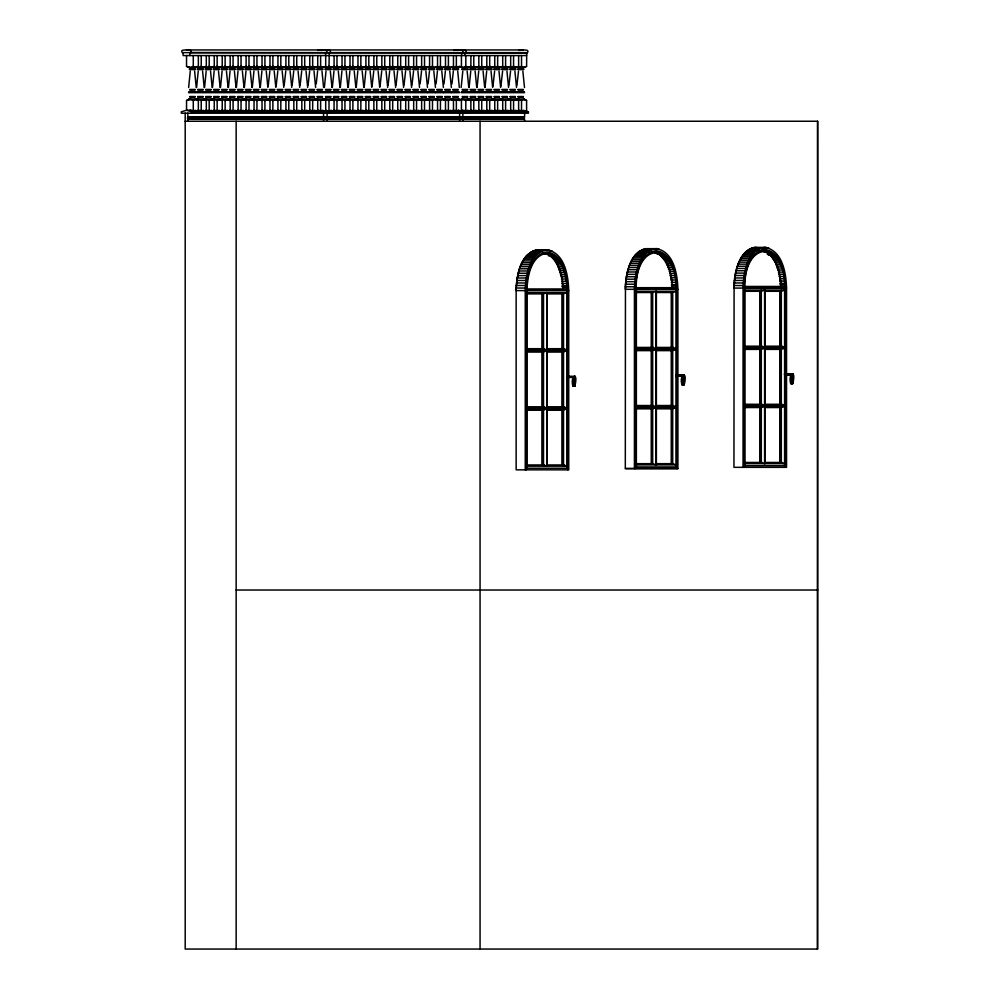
<?xml version="1.0" encoding="UTF-8"?>
<svg xmlns="http://www.w3.org/2000/svg" width="999" height="999" viewBox="0 0 999 999"><rect width="100%" height="100%" fill="white"/><g stroke="black" fill="none" stroke-linecap="round" stroke-linejoin="round"><path stroke-width="1.5" d="M236.151 949.05L236.151 121.241M525.249 469.842L525.249 290.597C525.674 275.612 529.233 252.909 546.99 249.875C564.747 252.909 568.319 275.612 568.718 290.597L516.146 290.597L516.146 469.842L568.731 469.842L568.731 290.597M526.123 469.842L526.123 290.597M526.348 290.597C526.71 276.361 530.119 254.782 546.99 251.885C563.873 254.795 567.27 276.336 567.644 290.597M527.21 468.219L527.21 290.597M542.22 464.96L542.22 408.828M542.22 406.793L542.22 351.423M542.22 348.701L542.22 293.319M542.432 464.96L542.432 409.578L526.997 409.578M542.432 406.793L542.432 351.423L526.997 351.423M542.432 348.701L542.432 293.319L526.997 293.319M543.518 466.171L543.518 408.828M543.518 350.674L543.518 406.793L546.778 408.017L527.21 408.017M543.518 464.96L546.778 466.171L546.778 292.582L543.518 293.806L543.518 348.701L546.778 349.925L527.21 349.925M547.215 466.171L547.215 292.582M562.225 464.96L562.225 408.828M562.225 406.793L562.225 351.423M562.225 348.701L562.225 293.319M562.437 464.96L562.437 409.578L547.002 409.578M562.437 406.793L562.437 351.423L547.002 351.423M562.437 348.701L562.437 293.319L547.002 293.319M563.523 466.171L563.523 408.828M563.523 350.674L563.523 406.793L566.783 408.017L547.215 408.017M527.21 292.582L566.783 292.582L563.523 293.806L563.523 348.701L566.783 349.925L547.215 349.925M566.783 468.219L566.783 290.597M567.869 469.842L567.869 290.597M574.875 376.261L574.875 386.051C578.708 370.367 569.917 376.024 572.889 386.051L574.999 386.051M573.114 386.051L573.189 377.16M573.276 386.051L573.376 377.035M573.476 386.051L573.588 376.898M573.701 386.051L573.813 376.76M573.926 386.051L574.038 376.635M574.263 386.051L574.263 376.511M574.475 386.051L574.475 376.411M574.662 386.051L574.662 376.336M634.427 468.568L634.427 289.31C634.852 274.338 638.398 251.636 656.168 248.601C673.925 251.636 677.497 274.338 677.896 289.31L677.909 468.568L625.436 468.568M635.289 468.568L635.289 289.31M635.514 289.31C635.876 275.05 639.298 253.521 656.168 250.612C673.039 253.521 676.435 275.062 676.822 289.31M636.375 466.933L636.375 289.31M651.398 463.673L651.398 408.304M651.398 405.519L651.398 350.137M651.398 348.651L651.398 292.045M651.61 463.673L651.61 408.304L636.176 408.304M651.61 405.519L651.61 350.137M651.61 347.427L651.61 292.045M652.697 407.555L652.697 463.673L655.943 464.897L655.943 291.308L652.697 292.52L635.951 292.52M636.375 349.463L655.943 349.4L652.697 350.624L652.697 405.519L655.943 406.743L636.375 406.743M652.697 348.651L652.697 292.52M656.38 464.897L656.38 291.308M671.39 463.673L671.39 408.304M671.39 405.519L671.39 350.137M671.39 348.651L671.403 292.045M671.615 463.673L671.615 408.304L656.181 408.304M671.615 405.519L671.615 350.137M671.615 347.427L671.615 292.045M672.702 407.555L672.702 463.673L675.948 464.897L636.375 464.897M656.38 349.463L675.948 349.4L672.702 350.624L672.702 405.519L675.948 406.743L656.38 406.743M672.702 348.651L672.702 292.52L675.948 291.308L636.375 291.296M675.948 466.933L675.948 289.31M677.035 468.568L677.035 289.31M682.067 384.777C678.571 375 688.236 368.893 684.203 384.777L682.03 384.777M682.292 384.777L682.28 375.949M682.467 384.777L682.454 375.824M682.667 384.777L682.654 375.686L676.46 375.761L676.523 374.463L677.372 375.112M682.779 384.777L682.866 375.549L676.448 375.624L683.216 375.349M682.979 384.777L683.104 375.424M683.328 384.777L683.328 375.299M683.541 384.777L683.541 375.187M683.741 384.777L683.741 375.087L676.498 375.299M683.853 384.777L683.915 375.025M684.003 384.777L684.153 374.975L676.598 375.087M743.056 467.332L743.056 288.087C743.493 273.102 747.04 250.399 764.797 247.365C782.554 250.399 786.126 273.102 786.538 288.087L786.55 467.332L733.953 467.332L734.09 288.099C734.702 275.362 736.6 260.764 746.465 251.698M743.93 467.332L743.93 288.087M744.155 288.087C744.517 273.851 747.926 252.272 764.797 249.375C781.68 252.285 785.077 273.826 785.464 288.087M745.017 465.709L745.017 288.087M760.027 462.45L760.027 407.068M760.027 405.507L760.027 349.388M760.027 347.415L760.027 291.296M760.251 462.45L760.251 407.068M760.251 404.283L760.251 348.913M760.251 290.809L760.027 346.191M745.017 406.318L764.585 406.318L761.325 407.542L761.325 462.45L764.585 463.661L764.585 290.072L761.325 291.296L744.592 291.296M761.325 405.507L761.325 349.388L764.585 348.164L745.017 348.226M761.325 347.415L761.325 290.072M765.022 463.661L765.022 290.072M780.032 462.45L780.032 407.068M780.032 405.507L780.032 349.388M780.032 347.415L780.032 291.296M780.256 462.45L780.256 407.068M780.256 404.283L780.256 348.913M780.256 290.809L780.032 346.191M765.022 406.318L784.59 406.318L781.33 407.542L781.33 462.45L784.59 463.661L745.017 463.661M781.33 405.507L781.33 349.388L784.59 348.164L765.022 348.226M781.33 347.415L781.33 290.072M784.59 465.709L784.59 288.087M785.676 467.332L785.676 288.087M790.921 374.712L790.709 383.541C787.712 373.351 796.628 368.019 792.831 383.541L790.671 383.541M791.008 383.541L791.096 374.588M791.183 383.541L791.283 374.45C779.133 375.387 788.423 372.14 785.064 375.574C788.286 373.913 782.754 372.227 784.927 375.549M791.395 383.541L791.508 374.325L785.089 374.388L792.831 373.788L785.226 373.863M791.62 383.541L791.732 374.188M791.957 383.541L791.957 374.063M792.182 383.541L792.182 373.951M792.382 383.541L792.382 373.863M792.557 383.541L792.557 373.788M792.744 383.541L792.781 373.738M817.432 949.05L817.619 121.241L185.19 121.241M566.608 376.935C571.803 372.202 564.135 383.042 568.081 376.086M566.995 376.81L567.644 378.084M676.885 376.785C675.986 372.227 675.099 377.672 677.384 376.074M785.551 373.226L784.802 374.425L785.589 375.537M540.609 250.2C521.016 249.313 516.321 275.424 516.158 290.597C516.708 275.662 520.267 252.123 538.561 249.912M651.136 249.313C630.844 246.116 625.262 274.063 625.324 289.31L677.896 289.31M759.764 248.089C739.472 244.892 733.903 272.827 733.965 288.087L786.538 288.087M567.282 376.835L567.619 377.547L567.594 376.248L575.012 376.336M636.176 287.687C636.088 241.084 676.248 241.084 676.148 287.687L635.352 287.687M744.817 286.451C744.717 239.847 784.877 239.847 784.789 286.451L743.993 286.451M268.169 86.314L269.855 71.216M276.124 86.314L277.822 71.216M372.053 86.314L373.751 71.216M380.02 86.314L381.705 71.216M492.944 86.314L494.63 71.216M500.899 86.314L502.597 71.216M567.857 377.11L567.12 378.059M284.178 85.415L285.776 71.216M292.145 85.415L293.731 71.216M300.1 85.415L301.698 71.216M308.054 85.415L309.653 71.216M316.233 83.928L317.607 71.216M388.074 85.415L389.672 71.216M396.029 85.415L397.627 71.216M403.996 85.415L405.582 71.216M411.95 85.415L413.549 71.216M420.129 83.928L421.503 71.216M428.084 83.928L429.458 71.216M436.051 83.928L437.425 71.216M444.006 83.928L445.379 71.216M451.96 83.928L453.346 71.216M508.953 85.415L510.551 71.216M516.92 85.415L518.506 71.216M194.63 71.216L196.254 87.5M202.585 71.216L204.208 87.5M210.539 71.216L212.175 87.5M218.506 71.216L220.13 87.5M226.461 71.216L228.084 87.5M234.415 71.216L236.051 87.5M242.382 71.216L244.006 87.5M250.337 71.216L251.973 87.5M258.304 71.216L259.927 87.5M266.258 71.216L267.882 87.5M274.213 71.216L275.849 87.5M282.18 71.216L283.803 87.5M290.135 71.216L291.758 87.5M298.089 71.216L299.725 87.5M306.056 71.216L307.68 87.5M314.011 71.216L315.647 87.5M321.978 71.216L323.601 87.5M330.357 71.216L331.98 87.5M338.311 71.216L339.935 87.5M346.266 71.216L347.902 87.5M354.233 71.216L355.856 87.5M362.187 71.216L363.823 87.5M370.154 71.216L371.778 87.5M378.109 71.216L379.732 87.5M386.064 71.216L387.699 87.5M394.031 71.216L395.654 87.5M401.985 71.216L403.608 87.5M409.94 71.216L411.576 87.5M417.907 71.216L419.53 87.5M425.861 71.216L427.497 87.5M433.828 71.216L435.452 87.5M441.783 71.216L443.406 87.5M449.737 71.216L451.373 87.5M457.704 71.216L459.328 87.5M467.157 71.216L468.781 87.5M475.112 71.216L476.748 87.5M483.079 71.216L484.702 87.5M491.033 71.216L492.657 87.5M498.988 71.216L500.624 87.5M506.955 71.216L508.578 87.5M514.91 71.216L516.533 87.5M522.864 71.216L524.5 87.5M676.423 376.798L676.997 376.074L682.567 376.111M567.956 377.909L566.933 377.934M784.665 373.451L785.788 373.414M524.587 121.241L524.587 119.093L187.6 119.093L187.6 116.958L524.587 116.958L524.587 113.199M187.6 118.431L524.35 118.431L524.35 116.958M198.351 55.569L198.351 66.284L196.703 67.233A24.013 8.791 -90 0 1 194.93 67.233L193.282 66.284A6.681 6.219 90 0 1 186.538 66.284L186.538 55.569M206.306 55.569L206.306 66.284L204.658 67.233A24.013 8.791 -90 0 1 202.884 67.233L201.236 66.284A6.681 6.219 90 0 1 196.116 67.083M214.261 55.569L214.261 66.284L212.612 67.233A24.013 8.791 -90 0 1 210.851 67.233L209.203 66.284A6.681 6.219 90 0 1 203.521 66.871M222.228 55.569L222.228 66.284L220.579 67.233A24.013 8.791 -90 0 1 218.806 67.233L217.158 66.284A6.681 6.219 90 0 1 211.476 66.871M186.538 109.728L186.538 100.549L188.187 99.6A24.013 8.791 -90 0 1 189.523 99.513M230.182 55.569L230.182 66.284L228.534 67.233A24.013 8.791 -90 0 1 226.773 67.233L225.125 66.284A6.681 6.219 90 0 1 219.43 66.871M186.538 100.549A6.681 6.219 -90 0 1 193.282 100.549L194.93 99.6A24.013 8.791 90 0 1 196.703 99.6L198.351 100.549L198.351 111.264L189.91 110.265M238.149 55.569L238.149 66.284L236.501 67.233A24.013 8.791 -90 0 1 234.728 67.233L233.079 66.284A6.681 6.219 90 0 1 227.397 66.871M196.116 99.75A6.681 6.219 -90 0 1 201.249 100.549L202.884 99.6A24.013 8.791 90 0 1 204.658 99.6L206.306 100.549L206.306 111.264L197.877 110.265M246.104 55.569L246.104 66.284L244.455 67.233A24.013 8.791 -90 0 1 242.682 67.233L241.034 66.284A6.681 6.219 90 0 1 235.352 66.871M203.521 99.962A6.681 6.219 -90 0 1 209.203 100.549L210.851 99.6A24.013 8.791 90 0 1 212.612 99.6L214.261 100.549L214.261 111.264L205.831 110.265M254.058 55.569L254.058 66.284L252.41 67.233A24.013 8.791 -90 0 1 250.649 67.233L249.001 66.284A6.681 6.219 90 0 1 243.306 66.871M211.476 99.962A6.681 6.219 -90 0 1 217.158 100.549L218.806 99.6A24.013 8.791 90 0 1 220.579 99.6L222.228 100.549L222.228 111.264L213.786 110.265M262.025 55.569L262.025 66.284L260.377 67.233A24.013 8.791 -90 0 1 258.604 67.233L256.955 66.284A6.681 6.219 90 0 1 251.273 66.871M219.43 99.962A6.681 6.219 -90 0 1 225.125 100.549L226.773 99.6A24.013 8.791 90 0 1 228.534 99.6L230.182 100.549L230.182 111.264L221.753 110.265M269.98 55.569L269.98 66.284L268.331 67.233A24.013 8.791 -90 0 1 266.558 67.233L264.922 66.284A6.681 6.219 -90 0 1 259.228 66.871M227.397 99.962A6.681 6.219 -90 0 1 233.079 100.549L234.728 99.6A24.013 8.791 90 0 1 236.501 99.6L238.149 100.549L238.149 111.264L229.708 110.265M277.934 55.569L277.934 66.284L276.286 67.233A24.013 8.791 -90 0 1 274.525 67.233L272.877 66.284A6.681 6.219 -90 0 1 267.195 66.871M235.352 99.962A6.681 6.219 -90 0 1 241.046 100.549L242.682 99.6A24.013 8.791 90 0 1 244.455 99.6L246.104 100.549L246.104 111.264L237.662 110.265M285.901 55.569L285.901 66.284L284.253 67.233A24.013 8.791 -90 0 1 282.48 67.233L280.831 66.284A6.681 6.219 -90 0 1 275.15 66.871M243.306 99.962A6.681 6.219 -90 0 1 249.001 100.549L250.649 99.6A24.013 8.791 90 0 1 252.41 99.6L254.058 100.549L254.058 111.264L245.629 110.265M293.856 55.569L293.856 66.284L292.207 67.233A24.013 8.791 -90 0 1 290.447 67.233L288.798 66.284A6.681 6.219 -90 0 1 283.104 66.871M251.273 99.962A6.681 6.219 -90 0 1 256.955 100.549L258.604 99.6A24.013 8.791 90 0 1 260.377 99.6L262.025 100.549L262.025 111.264L253.584 110.265M301.823 55.569L301.823 66.284L300.175 67.233A24.013 8.791 -90 0 1 298.401 67.233L296.753 66.284A6.681 6.219 -90 0 1 291.071 66.871M259.228 99.962A6.681 6.219 -90 0 1 264.922 100.549L266.558 99.6A24.013 8.791 90 0 1 268.331 99.6L269.98 100.549L269.98 111.264L261.551 110.265M309.777 55.569L309.777 66.284L308.129 67.233A24.013 8.791 -90 0 1 306.356 67.233L304.707 66.284A6.681 6.219 -90 0 1 299.026 66.871M267.195 99.962A6.681 6.219 -90 0 1 272.877 100.549L274.525 99.6A24.013 8.791 90 0 1 276.286 99.6L277.934 100.549L277.934 111.264L269.505 110.265M317.732 55.569L317.732 66.284L316.084 67.233A24.013 8.791 -90 0 1 314.323 67.233L312.675 66.284A6.681 6.219 -90 0 1 306.98 66.871M275.15 99.962A6.681 6.219 -90 0 1 280.831 100.549L282.48 99.6A24.013 8.791 90 0 1 284.253 99.6L285.901 100.549L285.901 111.264L277.46 110.265M325.699 55.569L325.699 66.284L324.051 67.233A24.013 8.791 90 0 1 322.277 67.233L320.629 66.284A6.681 6.219 -90 0 1 314.947 66.871M283.104 99.962A6.681 6.219 -90 0 1 288.798 100.549L290.447 99.6A24.013 8.791 90 0 1 292.207 99.6L293.856 100.549L293.856 111.264L285.427 110.265M334.078 55.569L334.078 66.284L332.43 67.233A24.013 8.791 90 0 1 330.657 67.233L329.008 66.284A6.681 6.219 -90 0 1 323.326 66.871M291.071 99.962A6.681 6.219 -90 0 1 296.753 100.549L298.401 99.6A24.013 8.791 90 0 1 300.175 99.6L301.823 100.549L301.823 111.264L293.381 110.265M342.033 55.569L342.033 66.284L340.384 67.233A24.013 8.791 90 0 1 338.624 67.233L336.975 66.284A6.681 6.219 -90 0 1 331.281 66.871M299.026 99.962A6.681 6.219 -90 0 1 304.72 100.549L306.356 99.6A24.013 8.791 90 0 1 308.129 99.6L309.777 100.549L309.777 111.264L301.336 110.265M350 55.569L350 66.284L348.351 67.233A24.013 8.791 90 0 1 346.578 67.233L344.93 66.284A6.681 6.219 -90 0 1 339.248 66.871M306.98 99.962A6.681 6.219 -90 0 1 312.675 100.549L314.323 99.6A24.013 8.791 90 0 1 316.084 99.6L317.732 100.549L317.732 111.264L309.303 110.265M357.954 55.569L357.954 66.284L356.306 67.233A24.013 8.791 90 0 1 354.533 67.233L352.884 66.284A6.681 6.219 -90 0 1 347.202 66.871M314.947 99.962A6.681 6.219 -90 0 1 320.629 100.549L322.277 99.6A24.013 8.791 -90 0 1 324.051 99.6L325.699 100.549L325.699 111.264L317.257 110.265M365.909 55.569L365.909 66.284L364.26 67.233A24.013 8.791 90 0 1 362.5 67.233L360.851 66.284A6.681 6.219 -90 0 1 355.157 66.871M329.008 100.549L330.657 99.6A24.013 8.791 -90 0 1 332.43 99.6L334.078 100.549L334.078 111.264L329.008 111.264L329.008 100.549A6.681 6.219 -90 0 0 323.326 99.962M373.876 55.569L373.876 66.284L372.227 67.233A24.013 8.791 90 0 1 370.454 67.233L368.806 66.284A6.681 6.219 -90 0 1 363.124 66.871M331.281 99.962A6.681 6.219 90 0 1 336.975 100.549L338.624 99.6A24.013 8.791 -90 0 1 340.384 99.6L342.033 100.549L342.033 111.264L333.604 110.265M381.83 55.569L381.83 66.284L380.182 67.233A24.013 8.791 90 0 1 378.421 67.233L376.773 66.284A6.681 6.219 -90 0 1 371.079 66.871M339.248 99.962A6.681 6.219 90 0 1 344.93 100.549L346.578 99.6A24.013 8.791 -90 0 1 348.351 99.6L350 100.549L350 111.264L341.558 110.265M389.785 55.569L389.785 66.284L388.149 67.233A24.013 8.791 90 0 1 386.376 67.233L384.727 66.284A6.681 6.219 -90 0 1 379.046 66.871M347.202 99.962A6.681 6.219 90 0 1 352.897 100.549L354.533 99.6A24.013 8.791 -90 0 1 356.306 99.6L357.954 100.549L357.954 111.264L349.513 110.265M397.752 55.569L397.752 66.284L396.103 67.233A24.013 8.791 90 0 1 394.33 67.233L392.682 66.284A6.681 6.219 -90 0 1 387 66.871M355.157 99.962A6.681 6.219 90 0 1 360.851 100.549L362.5 99.6A24.013 8.791 -90 0 1 364.26 99.6L365.909 100.549L365.909 111.264L357.48 110.265M405.706 55.569L405.706 66.284L404.058 67.233A24.013 8.791 90 0 1 402.297 67.233L400.649 66.284A6.681 6.219 -90 0 1 394.955 66.871M363.124 99.962A6.681 6.219 90 0 1 368.806 100.549L370.454 99.6A24.013 8.791 -90 0 1 372.227 99.6L373.876 100.549L373.876 111.264L365.434 110.265M413.673 55.569L413.673 66.284L412.025 67.233A24.013 8.791 90 0 1 410.252 67.233L408.603 66.284A6.681 6.219 -90 0 1 402.922 66.871M371.079 99.962A6.681 6.219 90 0 1 376.773 100.549L378.421 99.6A24.013 8.791 -90 0 1 380.182 99.6L381.83 100.549L381.83 111.264L373.401 110.265M421.628 55.569L421.628 66.284L419.98 67.233A24.013 8.791 90 0 1 418.206 67.233L416.558 66.284A6.681 6.219 -90 0 1 410.876 66.871M379.046 99.962A6.681 6.219 90 0 1 384.727 100.549L386.376 99.6A24.013 8.791 -90 0 1 388.149 99.6L389.785 100.549L389.785 111.264L381.356 110.265M429.582 55.569L429.582 66.284L427.934 67.233A24.013 8.791 90 0 1 426.173 67.233L424.525 66.284A6.681 6.219 -90 0 1 418.831 66.871M387 99.962A6.681 6.219 90 0 1 392.682 100.549L394.33 99.6A24.013 8.791 -90 0 1 396.103 99.6L397.752 100.549L397.752 111.264L389.31 110.265M437.55 55.569L437.55 66.284L435.901 67.233A24.013 8.791 90 0 1 434.128 67.233L432.48 66.284A6.681 6.219 -90 0 1 426.798 66.871M394.955 99.962A6.681 6.219 90 0 1 400.649 100.549L402.297 99.6A24.013 8.791 -90 0 1 404.058 99.6L405.706 100.549L405.706 111.264L397.277 110.265M445.504 55.569L445.504 66.284L443.856 67.233A24.013 8.791 90 0 1 442.095 67.233L440.447 66.284A6.681 6.219 -90 0 1 435.314 67.083M402.922 99.962A6.681 6.219 90 0 1 408.603 100.549L410.252 99.6A24.013 8.791 -90 0 1 412.025 99.6L413.673 100.549L413.673 111.264L405.232 110.265M453.471 55.569L453.471 66.284L451.823 67.233A24.013 8.791 90 0 1 450.049 67.233L448.401 66.284A6.681 6.219 -90 0 1 443.281 67.083M410.876 99.962A6.681 6.219 90 0 1 416.571 100.549L418.206 99.6A24.013 8.791 -90 0 1 419.98 99.6L421.628 100.549L421.628 111.264L413.186 110.265M461.426 55.569L461.426 66.284L459.777 67.233A24.013 8.791 90 0 1 458.004 67.233L456.356 66.284A6.681 6.219 -90 0 1 451.236 67.083M418.831 99.962A6.681 6.219 90 0 1 424.525 100.549L426.173 99.6A24.013 8.791 -90 0 1 427.934 99.6L429.582 100.549L429.582 111.264L421.153 110.265M470.879 55.569L470.879 66.284L469.23 67.233A24.013 8.791 90 0 1 467.457 67.233L465.809 66.284A6.681 6.219 -90 0 1 459.065 66.284L460.726 67.233A24.013 8.791 90 0 0 462.05 67.32M426.798 99.962A6.681 6.219 90 0 1 432.48 100.549L434.128 99.6A24.013 8.791 -90 0 1 435.901 99.6L437.55 100.549L437.55 111.264L429.108 110.265M478.833 55.569L478.833 66.284L477.185 67.233A24.013 8.791 90 0 1 475.424 67.233L473.776 66.284A6.681 6.219 90 0 1 468.081 66.871M435.314 99.75A6.681 6.219 90 0 1 440.447 100.549L442.095 99.6A24.013 8.791 -90 0 1 443.856 99.6L445.504 100.549L445.504 111.264L437.075 110.265M486.8 55.569L486.8 66.284L485.152 67.233A24.013 8.791 90 0 1 483.379 67.233L481.73 66.284A6.681 6.219 90 0 1 476.048 66.871M443.281 99.75A6.681 6.219 90 0 1 448.401 100.549L450.049 99.6A24.013 8.791 -90 0 1 451.823 99.6L453.471 100.549L453.471 111.264L445.03 110.265M494.755 55.569L494.755 66.284L493.106 67.233A24.013 8.791 90 0 1 491.333 67.233L489.697 66.284A6.681 6.219 90 0 1 484.003 66.871M451.236 99.75A6.681 6.219 90 0 1 456.368 100.549L458.004 99.6A24.013 8.791 -90 0 1 459.777 99.6L461.426 100.549L461.426 111.264L452.984 110.265M502.709 55.569L502.709 66.284L501.073 67.233A24.013 8.791 90 0 1 499.3 67.233L497.652 66.284A6.681 6.219 90 0 1 491.97 66.871M462.05 99.513A24.013 8.791 -90 0 0 460.726 99.6L459.078 100.549A6.681 6.219 90 0 1 465.821 100.549L467.457 99.6A24.013 8.791 -90 0 1 469.23 99.6L470.879 100.549L470.879 111.264L462.437 110.265M510.676 55.569L510.676 66.284L509.028 67.233A24.013 8.791 90 0 1 507.255 67.233L505.606 66.284A6.681 6.219 90 0 1 499.925 66.871M468.081 99.962A6.681 6.219 -90 0 1 473.776 100.549L475.424 99.6A24.013 8.791 -90 0 1 477.185 99.6L478.833 100.549L478.833 111.264L470.404 110.265M518.631 55.569L518.631 66.284L516.982 67.233A24.013 8.791 90 0 1 515.222 67.233L513.573 66.284A6.681 6.219 90 0 1 507.879 66.871M476.048 99.962A6.681 6.219 -90 0 1 481.73 100.549L483.379 99.6A24.013 8.791 -90 0 1 485.152 99.6L486.8 100.549L486.8 111.264L478.359 110.265M190.634 52.91L191.271 51.324L190.384 50.262A28.009 26.074 90 0 0 182.567 50.262C180.732 50.612 182.367 53.559 182.979 52.622L526.71 52.622L526.598 66.284L524.95 67.233A24.013 8.791 90 0 1 523.176 67.233L521.528 66.284A6.681 6.219 90 0 1 515.846 66.871M484.003 99.962A6.681 6.219 -90 0 1 489.697 100.549L491.333 99.6A24.013 8.791 -90 0 1 493.106 99.6L494.755 100.549L494.755 111.264L486.326 110.265M491.97 99.962A6.681 6.219 -90 0 1 497.652 100.549L499.3 99.6A24.013 8.791 -90 0 1 501.061 99.6L502.709 100.549L502.709 111.264L494.28 110.265M499.925 99.962A6.681 6.219 -90 0 1 505.606 100.549L507.255 99.6A24.013 8.791 -90 0 1 509.028 99.6L510.676 100.549L510.676 111.264L502.235 110.265M507.879 99.962A6.681 6.219 -90 0 1 513.573 100.549L515.222 99.6A24.013 8.791 -90 0 1 516.982 99.6L518.631 100.549L518.631 111.264L510.202 110.265M515.846 99.962A6.681 6.219 -90 0 1 521.528 100.549L523.176 99.6A24.013 8.791 -90 0 1 524.95 99.6L526.598 100.549L526.598 111.264L518.156 110.265M574.675 376.635L573.938 377.098M317.794 50.474L318.294 50.262A28.009 26.074 -90 0 1 326.111 50.262L326.848 50.762M321.353 50.474L321.853 50.262A28.009 26.074 90 0 1 329.67 50.262L330.557 51.324L329.92 52.91M453.833 50.474L454.333 50.262A28.009 26.074 90 0 1 462.162 50.262L462.887 50.762M457.08 50.474L457.579 50.262A28.009 26.074 90 0 1 465.397 50.262L466.283 51.324L465.646 52.91M518.806 50.474L519.305 50.262A28.009 26.074 90 0 1 527.135 50.262L528.021 51.324L527.372 52.91L189.972 52.622M574.388 376.835L567.282 376.898L574.175 376.96M635.739 407.954L655.943 407.555L652.697 408.778L635.951 408.778M655.744 407.954L675.948 407.555L672.702 408.778L655.956 408.778M784.827 373.276L785.664 374.113M203.259 99.962L204.108 99.6A24.013 8.791 -90 0 1 205.432 99.513M211.214 99.962L212.063 99.6A24.013 8.791 -90 0 1 213.399 99.513M219.168 99.962L220.03 99.6A24.013 8.791 -90 0 1 221.353 99.513M227.135 99.962L227.984 99.6A24.013 8.791 -90 0 1 229.32 99.513M235.09 99.962L235.951 99.6A24.013 8.791 -90 0 1 237.275 99.513M243.057 99.962L243.906 99.6A24.013 8.791 -90 0 1 245.23 99.513M323.064 99.962L323.913 99.6A24.013 8.791 -90 0 1 325.249 99.513M331.019 99.962L331.88 99.6A24.013 8.791 -90 0 1 333.204 99.513M338.986 99.962L339.835 99.6A24.013 8.791 -90 0 1 341.171 99.513M346.94 99.962L347.802 99.6A24.013 8.791 -90 0 1 349.126 99.513M467.832 99.962L468.681 99.6A24.013 8.791 90 0 1 470.005 99.513M187.65 117.482L524.4 117.482M749.662 249.026L755.019 247.402L759.078 247.864M191.121 110.265L186.476 110.265L181.294 111.801L181.294 113.199L528.396 113.199L528.396 111.801L523.226 110.265M546.99 253.097C531.193 255.657 527.647 275.624 527.01 288.961L566.982 288.961C566.533 275.15 561.938 252.784 544.393 253.097M186.476 49.95L523.226 49.95M526.598 55.569L183.104 55.569L183.104 52.622M189.011 67.62L195.879 67.62M197.215 67.62L203.846 67.62M204.92 67.62L211.8 67.62M212.887 67.62L219.755 67.62M220.841 67.62L227.722 67.62M228.808 67.62L235.677 67.62M236.763 67.62L243.644 67.62M244.718 67.62L251.598 67.62M252.685 67.62L259.553 67.62M260.639 67.62L267.52 67.62M268.594 67.62L275.474 67.62M276.573 67.62L283.429 67.62M284.528 67.62L291.396 67.62M292.482 67.62L299.35 67.62M300.437 67.62L307.317 67.62M308.404 67.62L315.272 67.62M316.358 67.62L323.226 67.62M324.737 67.62L331.606 67.62M332.692 67.62L339.573 67.62M340.659 67.62L347.527 67.62M348.614 67.62L355.494 67.62M356.568 67.62L363.449 67.62M364.535 67.62L371.403 67.62M372.49 67.62L379.37 67.62M380.457 67.62L387.325 67.62M388.424 67.62L395.279 67.62M396.378 67.62L403.246 67.62M404.333 67.62L411.201 67.62M412.3 67.62L419.168 67.62M420.254 67.62L427.122 67.62M428.209 67.62L435.077 67.62M436.176 67.62L443.044 67.62M444.13 67.62L450.999 67.62M452.097 67.62L458.953 67.62M461.538 67.62L468.419 67.62M469.493 67.62L476.373 67.62M477.46 67.62L484.328 67.62M485.414 67.62L492.295 67.62M493.369 67.62L500.249 67.62M501.348 67.62L508.204 67.62M509.303 67.62L516.171 67.62M517.257 67.62L524.125 67.62M189.46 69.231L195.429 69.231M197.415 69.231L203.396 69.231M205.369 69.231L211.351 69.231M213.336 69.231L219.318 69.231M221.291 69.231L227.273 69.231M229.258 69.231L235.227 69.231M237.213 69.231L243.194 69.231M245.18 69.231L251.149 69.231M253.134 69.231L259.103 69.231M261.089 69.231L267.07 69.231M269.043 69.231L275.025 69.231M277.01 69.231L282.992 69.231M284.965 69.231L290.946 69.231M292.919 69.231L298.901 69.231M300.886 69.231L306.868 69.231M308.841 69.231L314.822 69.231M316.808 69.231L322.777 69.231M325.187 69.231L331.168 69.231M333.154 69.231L339.123 69.231M341.109 69.231L347.078 69.231M349.076 69.231L355.045 69.231M357.018 69.231L362.999 69.231M364.985 69.231L370.954 69.231M372.939 69.231L378.921 69.231M380.894 69.231L386.875 69.231M388.861 69.231L394.842 69.231M396.815 69.231L402.797 69.231M404.782 69.231L410.751 69.231M412.737 69.231L418.718 69.231M420.691 69.231L426.673 69.231M428.658 69.231L434.627 69.231M436.613 69.231L442.594 69.231M444.567 69.231L450.549 69.231M452.535 69.231L458.516 69.231M462 69.231L467.969 69.231M469.955 69.231L475.924 69.231M477.909 69.231L483.878 69.231M485.864 69.231L491.845 69.231M493.818 69.231L499.8 69.231M501.785 69.231L507.767 69.231M509.74 69.231L515.721 69.231M517.707 69.231L523.676 69.231M189.46 69.63L195.429 69.63M197.415 69.63L203.396 69.63M205.369 69.63L211.351 69.63M213.336 69.63L219.318 69.63M221.291 69.63L227.273 69.63M229.246 69.63L235.227 69.63M237.213 69.63L243.194 69.63M245.167 69.63L251.149 69.63M253.134 69.63L259.103 69.63M261.089 69.63L267.07 69.63M269.043 69.63L275.025 69.63M277.01 69.63L282.992 69.63M284.965 69.63L290.946 69.63M292.919 69.63L298.901 69.63M300.886 69.63L306.868 69.63M308.841 69.63L314.822 69.63M316.808 69.63L322.777 69.63M325.187 69.63L331.168 69.63M333.142 69.63L339.123 69.63M341.096 69.63L347.078 69.63M349.063 69.63L355.045 69.63M357.018 69.63L362.999 69.63M364.985 69.63L370.954 69.63M372.939 69.63L378.921 69.63M380.894 69.63L386.875 69.63M388.861 69.63L394.842 69.63M396.815 69.63L402.797 69.63M404.782 69.63L410.751 69.63M412.737 69.63L418.718 69.63M420.691 69.63L426.673 69.63M428.658 69.63L434.627 69.63M436.613 69.63L442.594 69.63M444.567 69.63L450.549 69.63M452.535 69.63L458.516 69.63M461.988 69.63L467.969 69.63M469.942 69.63L475.924 69.63M477.909 69.63L483.878 69.63M485.864 69.63L491.845 69.63M493.818 69.63L499.8 69.63M501.785 69.63L507.767 69.63M509.74 69.63L515.721 69.63M517.707 69.63L523.676 69.63M189.76 89.448L195.13 89.448M197.715 89.448L203.097 89.448M205.669 89.448L211.051 89.448M213.636 89.448L219.018 89.448M221.591 89.448L226.973 89.448M229.545 89.448L234.927 89.448M237.512 89.448L242.894 89.448M245.467 89.448L250.849 89.448M253.434 89.448L258.803 89.448M261.388 89.448L266.77 89.448M269.343 89.448L274.725 89.448M277.31 89.448L282.692 89.448M285.264 89.448L290.647 89.448M293.219 89.448L298.601 89.448M301.186 89.448L306.568 89.448M309.141 89.448L314.523 89.448M317.108 89.448L322.477 89.448M325.487 89.448L330.869 89.448M333.441 89.448L338.823 89.448M341.396 89.448L346.778 89.448M349.363 89.448L354.745 89.448M357.317 89.448L362.699 89.448M365.284 89.448L370.654 89.448M373.239 89.448L378.621 89.448M381.193 89.448L386.576 89.448M389.16 89.448L394.543 89.448M397.115 89.448L402.497 89.448M405.07 89.448L410.452 89.448M413.037 89.448L418.419 89.448M420.991 89.448L426.373 89.448M428.958 89.448L434.328 89.448M436.913 89.448L442.295 89.448M444.867 89.448L450.249 89.448M452.834 89.448L458.216 89.448M462.287 89.448L467.669 89.448M470.242 89.448L475.624 89.448M478.209 89.448L483.578 89.448M486.163 89.448L491.545 89.448M494.118 89.448L499.5 89.448M502.085 89.448L507.467 89.448M510.039 89.448L515.422 89.448M517.994 89.448L523.376 89.448M189.76 89.972L195.13 89.972M197.715 89.972L203.097 89.972M205.669 89.972L211.051 89.972M213.636 89.972L219.018 89.972M221.591 89.972L226.973 89.972M229.545 89.972L234.927 89.972M237.512 89.972L242.894 89.972M245.467 89.972L250.849 89.972M253.434 89.972L258.803 89.972M261.388 89.972L266.77 89.972M269.343 89.972L274.725 89.972M277.31 89.972L282.692 89.972M285.264 89.972L290.647 89.972M293.219 89.972L298.601 89.972M301.186 89.972L306.568 89.972M309.141 89.972L314.523 89.972M317.108 89.972L322.477 89.972M325.487 89.972L330.869 89.972M333.441 89.972L338.823 89.972M341.396 89.972L346.778 89.972M349.363 89.972L354.745 89.972M357.317 89.972L362.699 89.972M365.284 89.972L370.654 89.972M373.239 89.972L378.621 89.972M381.193 89.972L386.576 89.972M389.16 89.972L394.543 89.972M397.115 89.972L402.497 89.972M405.07 89.972L410.452 89.972M413.037 89.972L418.419 89.972M420.991 89.972L426.373 89.972M428.958 89.972L434.328 89.972M436.913 89.972L442.295 89.972M444.867 89.972L450.249 89.972M452.834 89.972L458.216 89.972M462.287 89.972L467.669 89.972M470.242 89.972L475.624 89.972M478.209 89.972L483.578 89.972M486.163 89.972L491.545 89.972M494.118 89.972L499.5 89.972M502.085 89.972L507.467 89.972M510.039 89.972L515.422 89.972M517.994 89.972L523.376 89.972M189.011 91.721L195.879 91.721M196.965 91.721L203.846 91.721M204.92 91.721L211.8 91.721M212.887 91.721L219.755 91.721M220.841 91.721L227.722 91.721M228.808 91.721L235.677 91.721M236.763 91.721L243.644 91.721M244.718 91.721L251.598 91.721M252.685 91.721L259.553 91.721M260.639 91.721L267.52 91.721M268.594 91.721L275.474 91.721M276.561 91.721L283.429 91.721M284.515 91.721L291.396 91.721M292.482 91.721L299.35 91.721M300.437 91.721L307.317 91.721M308.391 91.721L315.272 91.721M316.358 91.721L323.226 91.721M324.737 91.721L331.606 91.721M332.692 91.721L339.573 91.721M340.659 91.721L347.527 91.721M348.614 91.721L355.494 91.721M356.568 91.721L363.449 91.721M364.535 91.721L371.403 91.721M372.49 91.721L379.37 91.721M380.444 91.721L387.325 91.721M388.411 91.721L395.279 91.721M396.366 91.721L403.246 91.721M404.333 91.721L411.201 91.721M412.287 91.721L419.168 91.721M420.242 91.721L427.122 91.721M428.209 91.721L435.077 91.721M436.163 91.721L443.044 91.721M444.118 91.721L450.999 91.721M452.085 91.721L458.953 91.721M461.538 91.721L468.419 91.721M469.493 91.721L476.373 91.721M477.46 91.721L484.328 91.721M485.414 91.721L492.295 91.721M493.369 91.721L500.249 91.721M501.336 91.721L508.204 91.721M509.29 91.721L516.171 91.721M517.257 91.721L524.125 91.721M189.011 92.258L195.879 92.258M196.965 92.258L203.846 92.258M204.92 92.258L211.8 92.258M212.887 92.258L219.755 92.258M220.841 92.258L227.722 92.258M228.808 92.258L235.677 92.258M236.763 92.258L243.644 92.258M244.718 92.258L251.598 92.258M252.685 92.258L259.553 92.258M260.639 92.258L267.52 92.258M268.594 92.258L275.474 92.258M276.561 92.258L283.429 92.258M284.515 92.258L291.396 92.258M292.482 92.258L299.35 92.258M300.437 92.258L307.317 92.258M308.391 92.258L315.272 92.258M316.358 92.258L323.226 92.258M324.737 92.258L331.606 92.258M332.692 92.258L339.573 92.258M340.659 92.258L347.527 92.258M348.614 92.258L355.494 92.258M356.568 92.258L363.449 92.258M364.535 92.258L371.403 92.258M372.49 92.258L379.37 92.258M380.444 92.258L387.325 92.258M388.411 92.258L395.279 92.258M396.366 92.258L403.246 92.258M404.333 92.258L411.201 92.258M412.287 92.258L419.168 92.258M420.242 92.258L427.122 92.258M428.209 92.258L435.077 92.258M436.163 92.258L443.044 92.258M444.118 92.258L450.999 92.258M452.085 92.258L458.953 92.258M461.538 92.258L468.419 92.258M469.493 92.258L476.373 92.258M477.46 92.258L484.328 92.258M485.414 92.258L492.295 92.258M493.369 92.258L500.249 92.258M501.336 92.258L508.204 92.258M509.29 92.258L516.171 92.258M517.257 92.258L524.125 92.258M188.561 92.657L323.676 92.657M324.288 92.657L427.572 92.657M427.772 92.657L435.527 92.657M435.726 92.657L443.494 92.657M443.681 92.657L451.448 92.657M451.648 92.657L459.403 92.657M461.088 92.657L524.575 92.657M189.76 96.541L195.13 96.541M197.715 96.541L203.097 96.541M205.669 96.541L211.051 96.541M213.636 96.541L219.018 96.541M221.591 96.541L226.973 96.541M229.545 96.541L234.927 96.541M237.512 96.541L242.894 96.541M245.467 96.541L250.849 96.541M253.434 96.541L258.803 96.541M261.388 96.541L266.77 96.541M269.343 96.541L274.725 96.541M277.31 96.541L282.692 96.541M285.264 96.541L290.647 96.541M293.219 96.541L298.601 96.541M301.186 96.541L306.568 96.541M309.141 96.541L314.523 96.541M317.108 96.541L322.477 96.541M325.487 96.541L330.869 96.541M333.441 96.541L338.823 96.541M341.396 96.541L346.778 96.541M349.363 96.541L354.745 96.541M357.317 96.541L362.699 96.541M365.284 96.541L370.654 96.541M373.239 96.541L378.621 96.541M381.193 96.541L386.576 96.541M389.16 96.541L394.543 96.541M397.115 96.541L402.497 96.541M405.07 96.541L410.452 96.541M413.037 96.541L418.419 96.541M420.991 96.541L426.373 96.541M428.958 96.541L434.328 96.541M436.913 96.541L442.295 96.541M444.867 96.541L450.249 96.541M452.834 96.541L458.216 96.541M462.287 96.541L467.669 96.541M470.242 96.541L475.624 96.541M478.209 96.541L483.578 96.541M486.163 96.541L491.545 96.541M494.118 96.541L499.5 96.541M502.085 96.541L507.467 96.541M510.039 96.541L515.422 96.541M517.994 96.541L523.376 96.541M189.76 97.078L195.13 97.078M197.715 97.078L203.097 97.078M205.669 97.078L211.051 97.078M213.636 97.078L219.018 97.078M221.591 97.078L226.973 97.078M229.545 97.078L234.927 97.078M237.512 97.078L242.894 97.078M245.467 97.078L250.849 97.078M253.434 97.078L258.803 97.078M261.388 97.078L266.77 97.078M269.343 97.078L274.725 97.078M277.31 97.078L282.692 97.078M285.264 97.078L290.647 97.078M293.219 97.078L298.601 97.078M301.186 97.078L306.568 97.078M309.141 97.078L314.523 97.078M317.108 97.078L322.477 97.078M325.487 97.078L330.869 97.078M333.441 97.078L338.823 97.078M341.396 97.078L346.778 97.078M349.363 97.078L354.745 97.078M357.317 97.078L362.699 97.078M365.284 97.078L370.654 97.078M373.239 97.078L378.621 97.078M381.193 97.078L386.576 97.078M389.16 97.078L394.543 97.078M397.115 97.078L402.497 97.078M405.07 97.078L410.452 97.078M413.037 97.078L418.419 97.078M420.991 97.078L426.373 97.078M428.958 97.078L434.328 97.078M436.913 97.078L442.295 97.078M444.867 97.078L450.249 97.078M452.834 97.078L458.216 97.078M462.287 97.078L467.669 97.078M470.242 97.078L475.624 97.078M478.209 97.078L483.578 97.078M486.163 97.078L491.545 97.078M494.118 97.078L499.5 97.078M502.085 97.078L507.467 97.078M510.039 97.078L515.422 97.078M517.994 97.078L523.376 97.078M188.561 99.213L323.676 99.213M324.288 99.213L459.403 99.213M461.088 99.213L524.575 99.213M188.561 99.488L196.328 99.488M196.528 99.488L252.048 99.488M252.248 99.488L260.002 99.488M260.202 99.488L267.969 99.488M268.157 99.488L275.924 99.488M276.124 99.488L283.878 99.488M284.078 99.488L291.845 99.488M292.045 99.488L299.8 99.488M300 99.488L307.754 99.488M307.954 99.488L315.721 99.488M315.921 99.488L323.676 99.488M324.288 99.488L355.931 99.488M356.131 99.488L363.898 99.488M364.098 99.488L371.853 99.488M372.053 99.488L379.82 99.488M380.007 99.488L387.774 99.488M387.974 99.488L395.729 99.488M395.929 99.488L403.696 99.488M403.896 99.488L411.65 99.488M411.85 99.488L419.605 99.488M419.805 99.488L427.572 99.488M427.772 99.488L435.527 99.488M435.726 99.488L443.494 99.488M443.681 99.488L451.448 99.488M451.648 99.488L459.403 99.488M461.088 99.488L476.823 99.488M477.023 99.488L484.777 99.488M484.977 99.488L492.744 99.488M492.932 99.488L500.699 99.488M500.899 99.488L508.653 99.488M508.853 99.488L516.62 99.488M516.82 99.488L524.575 99.488M186.476 110.265L191.646 111.801L528.396 111.801M187.65 118.569L524.35 119.093M754.332 247.44L766.171 247.44M752.971 247.69L767.532 247.69M751.623 248.089L768.88 248.089M645.691 248.676L657.529 248.676M750.286 248.639L759.402 248.639M644.33 248.913L658.89 248.913M642.994 249.313L652.097 249.313M748.975 249.363L758.091 249.363M536.525 249.95L548.351 249.95M641.658 249.875L650.761 249.875M535.164 250.2L549.712 250.2M747.702 250.225L756.805 250.225M533.816 250.599L542.919 250.599M640.347 250.587L649.45 250.587M764.797 250.587L760.901 250.587L764.547 251.211M760.938 250.662L766.058 250.662M763.411 250.886L767.307 250.886M532.479 251.149L541.583 251.149M549.363 251.149L552.397 251.149M746.44 251.236L755.544 251.236M758.016 251.248L761.051 251.248M763.998 251.248L768.556 251.248M639.06 251.461L648.164 251.461M780.881 286.451C780.207 273.813 777.447 257.155 764.622 251.436L765.808 251.998M531.168 251.86L540.272 251.86M652.26 251.823L656.168 251.823M763.711 251.76L769.779 251.76M652.31 251.898L657.417 251.898M652.871 251.835L658.678 252.11M637.812 252.472L646.915 252.472M649.375 252.485L652.409 252.485M655.356 252.485L659.914 252.485M745.229 252.397L754.332 252.397M766.433 252.422L770.991 252.422M529.882 252.735L538.985 252.735M654.782 252.26C668.606 257.13 671.565 274.775 672.252 287.687M767.494 252.685L772.876 258.042M655.993 252.672L657.105 252.934M655.069 252.997L661.138 252.997M544.343 253.172L548.251 253.172M656.58 252.934L657.692 253.222M767.619 253.222L772.165 253.222M541.883 253.396L544.48 253.396M549.5 253.396L545.004 253.371C559.315 257.767 562.387 275.936 563.074 288.961M657.18 253.222L658.279 253.559M528.633 253.746L537.737 253.746M544.667 253.758L550.736 253.758M636.588 253.634L645.691 253.634M656.281 253.659L662.349 253.659M744.055 253.709L753.159 253.709M657.754 253.559L658.865 253.921M767.257 254.158L773.326 254.158M547.415 254.27L551.972 254.27M658.341 253.921L659.44 254.308M548.526 254.508L553.171 254.932M658.978 254.458L663.536 254.458M658.915 254.308L660.002 254.733M527.422 254.907L536.525 254.907M635.414 254.932L644.517 254.932M549.687 255.195L550.824 256.019M659.477 254.733L660.564 255.195M742.919 255.145L752.022 255.145M768.368 255.22L774.437 255.22M660.139 255.382L664.685 255.382M548.289 255.732L554.358 255.732M660.039 255.195L661.113 255.682M526.236 256.206L535.352 256.206M660.589 255.682L661.663 256.206M551.386 256.468L553.021 258.042M634.29 256.368L643.393 256.368M661.251 256.456L665.809 256.456M770.978 256.418L775.524 256.418M550.961 256.668L555.506 256.668M661.138 256.206L662.187 256.768M741.845 256.706L750.948 256.706M661.675 256.768L662.724 257.342M525.112 257.655L534.215 257.655M552.085 257.73L556.63 257.73M662.337 257.655L666.882 257.655M633.204 257.942L642.307 257.942M772.015 257.742L776.56 257.742M662.2 257.342L663.236 257.954M740.821 258.404L749.924 258.404M553.546 258.629L554.058 259.24M662.712 257.954L663.736 258.604M773.351 258.741L774.737 261.001M553.159 258.928L557.717 258.928M663.373 258.978L667.931 258.978M524.038 259.216L533.141 259.216M663.224 258.604L664.235 259.278M773.001 259.191L777.559 259.191M632.18 259.628L641.283 259.628M554.57 259.877L556.018 261.975M664.722 259.977L663.711 259.278M739.859 260.215L748.963 260.215M554.208 260.252L558.753 260.252M664.372 260.427L668.918 260.427M665.197 260.702L666.096 262.238M773.95 260.751L778.496 260.751M523.014 260.914L532.117 260.914M631.218 261.438L640.322 261.438M555.194 261.701L559.752 261.701M775.174 261.8L775.998 263.486M665.309 261.975L669.867 261.975M738.948 262.125L748.051 262.125M774.837 262.412L779.395 262.412M522.04 262.712L531.156 262.712M556.48 262.725L558.191 265.996M666.533 263.037L666.957 263.861M556.143 263.261L560.689 263.261M630.319 263.361L639.422 263.361M666.196 263.649L670.754 263.649M738.111 264.148L747.215 264.148M775.674 264.186L780.219 264.186M776.398 264.36L776.248 265.259M521.141 264.635L530.244 264.635M667.369 264.723L668.131 266.496M557.03 264.922L561.575 264.922M629.482 265.384L638.586 265.384M667.032 265.409L671.59 265.409M776.435 266.046L780.993 266.046M737.349 266.258L746.453 266.258M777.135 266.184L777.297 268.082M520.304 266.658L529.408 266.658M557.854 266.696L562.412 266.696M667.807 267.27L672.352 267.27M628.708 267.495L637.812 267.495M668.506 267.407L668.668 269.305M558.066 266.87L558.965 267.769M777.147 267.994L781.705 267.994M558.628 268.556L563.186 268.556M736.65 268.469L745.754 268.469M558.441 267.769L559.328 268.694M519.542 268.768L528.646 268.768M778.134 269.056L778.721 271.066M668.506 269.218L673.064 269.218M558.803 268.694L559.677 269.63M628.021 269.693L637.125 269.693M777.784 270.017L782.342 270.017M669.505 270.292L670.092 272.302M559.34 270.504L563.886 270.504M736.038 270.741L745.142 270.741M518.843 270.979L527.947 270.979M669.155 271.253L673.701 271.253M559.153 269.63L560.327 271.566M627.397 271.978L636.5 271.978M778.358 272.115L782.904 272.115M559.977 272.527L564.522 272.527M735.489 273.089L744.592 273.089M518.219 273.251L527.322 273.251M670.354 273.326L670.541 276.498M779.245 273.139L779.382 276.348M669.717 273.351L674.275 273.351M559.815 271.566L560.914 273.576M626.86 274.325L635.963 274.325M778.858 274.275L783.403 274.275M560.551 274.625L565.097 274.625M517.682 275.599L526.785 275.599M670.217 275.512L674.775 275.512M735.027 275.499L744.13 275.499M561.438 275.649L561.888 277.772M779.282 276.498L783.84 276.498M561.051 276.785L565.596 276.785M626.385 276.735L635.501 276.735M671.266 277.572L671.89 282.005M670.641 277.722L675.199 277.722M517.22 278.009L526.323 278.009M734.652 277.959L743.756 277.959M780.244 278.546L780.719 283.029M779.632 278.758L784.19 278.758M561.475 279.008L566.021 279.008M626.011 279.183L635.114 279.183M670.991 279.995L675.549 279.995M516.833 280.469L525.949 280.469M734.352 280.457L743.456 280.457M562.437 281.056L562.462 286.676M779.907 281.056L784.465 281.056M561.825 281.268L566.371 281.268M625.711 281.681L634.815 281.681M671.266 282.292L675.824 282.292M516.545 282.967L525.649 282.967M734.14 282.979L743.244 282.979M780.107 283.379L784.652 283.379M562.1 283.566L566.645 283.566M780.132 284.028L784.69 284.028M625.499 284.216L634.602 284.216M671.465 284.615L676.023 284.615M780.169 284.865L784.727 284.865M671.503 285.252L676.048 285.252M516.321 285.489L525.437 285.489M734.003 285.527L743.119 285.527M562.287 285.889L566.845 285.889M671.528 286.089L676.098 286.089M562.325 286.538L566.883 286.538M625.374 286.763L634.477 286.763M562.362 287.375L566.92 287.375M744.155 287.675L785.451 287.675M516.196 288.037L525.299 288.037M635.514 288.911L676.81 288.911M526.348 290.185L567.644 290.185M764.597 291.296L781.33 291.296L784.59 290.072L745.017 290.072M655.956 292.52L672.702 292.52M526.773 293.806L543.518 293.806M546.778 293.806L563.523 293.806M744.592 346.191L761.987 346.191M764.597 346.191L781.992 346.191M635.951 347.427L653.346 347.427M655.956 347.427L673.351 347.427M745.017 347.415L764.585 347.415L761.325 346.191M765.022 347.415L784.59 347.415L781.33 346.191M636.375 348.651L655.943 348.651L652.697 347.427M656.38 348.651L675.948 348.651L672.702 347.427M526.773 348.701L544.168 348.701M546.778 348.701L564.173 348.701M744.592 349.388L761.325 349.388M764.597 349.388L781.33 349.388M527.21 350.736L546.778 350.736L543.518 351.898L526.773 351.898M547.215 350.736L566.783 350.736L563.523 351.898L546.778 351.898M635.951 350.624L652.697 350.624M655.956 350.624L672.702 350.624M785.139 374.063L792.744 373.901M676.261 374.475L676.972 374.488M676.023 374.687L677.16 374.65M785.089 374.525L791.408 374.775M785.177 374.825L791.108 374.912M784.69 375.362L785.763 375.399M566.908 375.886L567.981 375.924M676.46 375.761L682.03 376.273M676.048 376.598L677.135 376.623M567.32 377.222L573.601 377.285M567.42 377.422L573.301 377.422M744.592 404.283L761.987 404.283M764.597 404.283L781.992 404.283M635.951 405.519L653.346 405.519M655.956 405.519L673.351 405.519M745.017 405.507L764.585 405.507L761.325 404.283M765.022 405.507L784.59 405.507L781.33 404.283M526.773 406.793L544.168 406.793M546.778 406.793L564.173 406.793M744.592 407.542L761.325 407.542M764.597 407.542L781.33 407.542M527.21 408.828L546.778 408.828L543.518 410.052L526.773 410.052M547.215 408.828L566.783 408.828L563.523 410.052L546.778 410.052M744.592 462.45L761.987 462.45M764.597 462.45L781.992 462.45M635.951 463.673L653.346 463.673M655.956 463.673L673.351 463.673M526.773 464.96L544.168 464.96M546.778 464.96L564.173 464.96M743.93 465.709L785.676 465.709M527.21 466.171L566.783 466.171L563.523 464.96M635.289 466.933L677.035 466.933M526.123 468.219L567.869 468.219M677.909 468.568L625.312 468.568L625.449 289.323C625.649 274.275 630.606 247.078 650.599 249.138M236.151 590.022L817.706 590.022M544.917 253.259L547.34 253.946M654.77 252.11L656.505 252.672M515.259 110.265L518.631 111.264M507.305 110.265L510.676 111.264M499.35 110.265L502.709 111.264M491.383 110.265L494.755 111.264M483.429 110.265L486.8 111.264M475.462 110.265L478.833 111.264M467.507 110.265L470.879 111.264M461.488 110.265L466.67 111.801L466.67 113.199M458.241 110.265L463.424 111.801L463.424 113.199M458.054 110.265L461.426 111.264M450.099 110.265L453.471 111.264M442.132 110.265L445.504 111.264M434.178 110.265L437.55 111.264M426.211 110.265L429.582 111.264M418.256 110.265L421.628 111.264M410.302 110.265L413.673 111.264M402.335 110.265L405.706 111.264M394.38 110.265L397.752 111.264M386.426 110.265L389.785 111.264M378.459 110.265L381.83 111.264M370.504 110.265L373.876 111.264M362.537 110.265L365.909 111.264M354.583 110.265L357.954 111.264M346.628 110.265L350 111.264M338.661 110.265L342.033 111.264M330.706 110.265L334.078 111.264M325.637 110.265L330.944 111.801L330.944 113.199M322.202 110.265L327.385 111.801L327.385 113.199M314.36 110.265L317.732 111.264M306.406 110.265L309.777 111.264M298.451 110.265L301.823 111.264M290.484 110.265L293.856 111.264M282.53 110.265L285.901 111.264M274.575 110.265L277.934 111.264M266.608 110.265L269.98 111.264M258.654 110.265L262.025 111.264M250.687 110.265L254.058 111.264M242.732 110.265L246.104 111.264M234.777 110.265L238.149 111.264M226.81 110.265L230.182 111.264M218.856 110.265L222.228 111.264M210.901 110.265L214.261 111.264M202.934 110.265L206.306 111.264M194.98 110.265L198.351 111.264M492.12 67.083L492.557 67.233A24.013 8.791 -90 0 0 492.994 67.32M484.165 67.083L484.602 67.233A24.013 8.791 -90 0 0 485.039 67.32M476.211 67.083L476.635 67.233A24.013 8.791 -90 0 0 477.972 67.32M371.241 67.083L371.678 67.233A24.013 8.791 90 0 0 372.115 67.32M363.286 67.083L363.711 67.233A24.013 8.791 90 0 0 364.16 67.32M355.319 67.083L355.756 67.233A24.013 8.791 90 0 0 357.08 67.32M267.345 67.083L267.782 67.233A24.013 8.791 90 0 0 268.219 67.32M259.39 67.083L259.827 67.233A24.013 8.791 90 0 0 260.264 67.32M251.436 67.083L251.86 67.233A24.013 8.791 90 0 0 253.197 67.32M764.023 251.211L765.147 251.436M467.832 66.871L468.681 67.233A24.013 8.791 -90 0 0 470.005 67.32M346.94 66.871L347.802 67.233A24.013 8.791 90 0 0 349.126 67.32M338.986 66.871L339.835 67.233A24.013 8.791 90 0 0 341.171 67.32M331.019 66.871L331.88 67.233A24.013 8.791 90 0 0 333.204 67.32M323.064 66.871L323.913 67.233A24.013 8.791 90 0 0 325.249 67.32M243.057 66.871L243.906 67.233A24.013 8.791 90 0 0 245.23 67.32M235.09 66.871L235.951 67.233A24.013 8.791 90 0 0 237.275 67.32M227.135 66.871L227.984 67.233A24.013 8.791 90 0 0 229.32 67.32M219.168 66.871L220.03 67.233A24.013 8.791 90 0 0 221.353 67.32M211.214 66.871L212.063 67.233A24.013 8.791 90 0 0 213.399 67.32M203.259 66.871L204.108 67.233A24.013 8.791 90 0 0 205.432 67.32M186.538 66.284L188.187 67.233A24.013 8.791 90 0 0 189.523 67.32M459.365 117.62L459.365 119.093M323.451 117.145L323.326 119.093M462.962 50.937L462.4 52.91M326.923 50.937L326.361 52.91M560.402 273.576L560.664 274.6M485.039 87.5L486.675 71.216M477.085 87.5L478.708 71.216M469.13 87.5L470.754 71.216M461.163 87.5L462.799 71.216M364.16 87.5L365.784 71.216M356.206 87.5L357.829 71.216M348.239 87.5L349.875 71.216M340.284 87.5L341.908 71.216M332.33 87.5L333.953 71.216M324.363 87.5L325.999 71.216M260.264 87.5L261.9 71.216M252.31 87.5L253.933 71.216M244.355 87.5L245.979 71.216M236.388 87.5L238.024 71.216M228.434 87.5L230.057 71.216M220.479 87.5L222.103 71.216M212.512 87.5L214.148 71.216M204.558 87.5L206.181 71.216M196.591 87.5L198.227 71.216M188.636 87.5L190.26 71.216M817.619 121.241L817.619 949.05L185.19 949.05L185.19 113.199M521.528 55.569L521.528 66.284M521.528 100.549L521.528 111.264M513.573 55.569L513.573 66.284M513.573 100.549L513.573 111.264M505.606 55.569L505.606 66.284M505.606 100.549L505.606 111.264M497.652 55.569L497.652 66.284M497.652 100.549L497.652 111.264M489.697 55.569L489.697 66.284M489.697 100.549L489.697 111.264M481.73 55.569L481.73 66.284M481.73 100.549L481.73 111.264M480.057 121.241L480.057 949.05M473.776 55.569L473.776 66.284M473.776 100.549L473.776 111.264M465.809 55.569L465.809 66.284M465.809 100.549L465.809 111.264M464.86 52.622L464.86 55.569M462.862 113.199L462.862 116.958M462.862 119.093L462.862 121.241M462.612 116.958L462.612 119.093M461.738 52.622L461.613 55.569M459.615 113.199L459.615 116.958M459.615 119.093L459.615 121.241M456.356 55.569L456.356 66.284M456.356 100.549L456.356 111.264M448.401 55.569L448.401 66.284M448.401 100.549L448.401 111.264M440.447 55.569L440.447 66.284M440.447 100.549L440.447 111.264M432.48 55.569L432.48 66.284M432.48 100.549L432.48 111.264M424.525 55.569L424.525 66.284M424.525 100.549L424.525 111.264M416.558 55.569L416.558 66.284M416.558 100.549L416.558 111.264M408.603 55.569L408.603 66.284M408.603 100.549L408.603 111.264M400.649 55.569L400.649 66.284M400.649 100.549L400.649 111.264M392.682 55.569L392.682 66.284M392.682 100.549L392.682 111.264M384.727 55.569L384.727 66.284M384.727 100.549L384.727 111.264M376.773 55.569L376.773 66.284M376.773 100.549L376.773 111.264M368.806 55.569L368.806 66.284M368.806 100.549L368.806 111.264M360.851 55.569L360.851 66.284M360.851 100.549L360.851 111.264M352.884 55.569L352.884 66.284M352.884 100.549L352.884 111.264M344.93 55.569L344.93 66.284M344.93 100.549L344.93 111.264M336.975 55.569L336.975 66.284M336.975 100.549L336.975 111.264M329.258 52.91L329.008 66.284M327.123 113.199L327.123 116.958M327.123 119.093L327.123 121.241M326.885 116.958L326.885 119.093M325.574 52.622L325.574 55.569M323.564 113.199L323.564 116.958M323.564 119.093L323.564 121.241M320.629 55.569L320.629 66.284M320.629 100.549L320.629 111.264M312.675 55.569L312.675 66.284M312.675 100.549L312.675 111.264M304.707 55.569L304.707 66.284M304.707 100.549L304.707 111.264M296.753 55.569L296.753 66.284M296.753 100.549L296.753 111.264M288.798 55.569L288.798 66.284M288.798 100.549L288.798 111.264M280.831 55.569L280.831 66.284M280.831 100.549L280.831 111.264M272.877 55.569L272.877 66.284M272.877 100.549L272.877 111.264M264.922 55.569L264.922 66.284M264.922 100.549L264.922 111.264M256.955 55.569L256.955 66.284M256.955 100.549L256.955 111.264M249.001 55.569L249.001 66.284M249.001 100.549L249.001 111.264M241.034 55.569L241.034 66.284M241.034 100.549L241.034 111.264M233.079 55.569L233.079 66.284M233.079 100.549L233.079 111.264M225.125 55.569L225.125 66.284M225.125 100.549L225.125 111.264M217.158 55.569L217.158 66.284M217.158 100.549L217.158 111.264M209.203 55.569L209.203 66.284M209.203 100.549L209.203 111.264M201.236 55.569L201.236 66.284M201.236 100.549L201.236 111.264M193.282 55.569L193.282 66.284M193.282 100.549L193.282 111.264M191.646 111.801L191.646 113.199M189.847 52.622L189.847 55.569M187.837 113.199L187.837 116.958M187.837 119.093L187.837 121.241M478.846 66.284A6.681 6.219 -90 0 1 476.061 67.32M476.061 99.513A6.681 6.219 90 0 1 478.846 100.549M470.879 66.284A6.681 6.219 -90 0 1 468.094 67.32M468.094 99.513A6.681 6.219 90 0 1 470.879 100.549M502.722 66.284A6.681 6.219 -90 0 1 499.937 67.32M499.937 99.513A6.681 6.219 90 0 1 502.722 100.549M486.8 66.284A6.681 6.219 -90 0 1 484.016 67.32M484.016 99.513A6.681 6.219 90 0 1 486.8 100.549M494.755 66.284A6.681 6.219 -90 0 1 491.983 67.32M491.983 99.513A6.681 6.219 90 0 1 494.755 100.549M526.598 66.284A6.681 6.219 -90 0 1 523.813 67.32M523.813 99.513A6.681 6.219 90 0 1 526.598 100.549M518.631 66.284A6.681 6.219 -90 0 1 515.859 67.32M515.859 99.513A6.681 6.219 90 0 1 518.631 100.549M510.676 66.284A6.681 6.219 -90 0 1 507.892 67.32M507.892 99.513A6.681 6.219 90 0 1 510.676 100.549M397.752 66.284A6.681 6.219 90 0 1 394.967 67.32M394.967 99.513A6.681 6.219 -90 0 1 397.752 100.549M405.706 66.284A6.681 6.219 90 0 1 402.934 67.32M402.934 99.513A6.681 6.219 -90 0 1 405.706 100.549M413.673 66.284A6.681 6.219 90 0 1 410.889 67.32M410.889 99.513A6.681 6.219 -90 0 1 413.673 100.549M421.628 66.284A6.681 6.219 90 0 1 418.843 67.32M418.843 99.513A6.681 6.219 -90 0 1 421.628 100.549M429.595 66.284A6.681 6.219 90 0 1 426.81 67.32M426.81 99.513A6.681 6.219 -90 0 1 429.595 100.549M437.55 66.284A6.681 6.219 90 0 1 435.352 67.233M435.352 99.6A6.681 6.219 -90 0 1 437.55 100.549M445.504 66.284A6.681 6.219 90 0 1 443.319 67.233M443.319 99.6A6.681 6.219 -90 0 1 445.504 100.549M453.471 66.284A6.681 6.219 90 0 1 451.273 67.233M451.273 99.6A6.681 6.219 -90 0 1 453.471 100.549M461.426 66.284A6.681 6.219 90 0 1 459.228 67.233M459.228 99.6A6.681 6.219 -90 0 1 461.426 100.549M389.797 66.284A6.681 6.219 90 0 1 387.013 67.32M387.013 99.513A6.681 6.219 -90 0 1 389.797 100.549M365.921 66.284A6.681 6.219 90 0 1 363.137 67.32M363.137 99.513A6.681 6.219 -90 0 1 365.921 100.549M373.876 66.284A6.681 6.219 90 0 1 371.091 67.32M371.091 99.513A6.681 6.219 -90 0 1 373.876 100.549M381.83 66.284A6.681 6.219 90 0 1 379.058 67.32M379.058 99.513A6.681 6.219 -90 0 1 381.83 100.549M357.954 66.284A6.681 6.219 90 0 1 355.169 67.32M355.169 99.513A6.681 6.219 -90 0 1 357.954 100.549M350 66.284A6.681 6.219 90 0 1 347.215 67.32M347.215 99.513A6.681 6.219 -90 0 1 350 100.549M342.033 66.284A6.681 6.219 90 0 1 339.26 67.32M339.26 99.513A6.681 6.219 -90 0 1 342.033 100.549M334.078 66.284A6.681 6.219 90 0 1 331.293 67.32M331.293 99.513A6.681 6.219 -90 0 1 334.078 100.549M262.025 66.284A6.681 6.219 90 0 1 259.24 67.32M259.24 99.513A6.681 6.219 -90 0 1 262.025 100.549M269.98 66.284A6.681 6.219 90 0 1 267.208 67.32M267.208 99.513A6.681 6.219 -90 0 1 269.98 100.549M277.947 66.284A6.681 6.219 90 0 1 275.162 67.32M275.162 99.513A6.681 6.219 -90 0 1 277.947 100.549M285.901 66.284A6.681 6.219 90 0 1 283.117 67.32M283.117 99.513A6.681 6.219 -90 0 1 285.901 100.549M293.856 66.284A6.681 6.219 90 0 1 291.084 67.32M291.084 99.513A6.681 6.219 -90 0 1 293.856 100.549M301.823 66.284A6.681 6.219 90 0 1 299.038 67.32M299.038 99.513A6.681 6.219 -90 0 1 301.823 100.549M309.777 66.284A6.681 6.219 90 0 1 306.993 67.32M306.993 99.513A6.681 6.219 -90 0 1 309.777 100.549M317.744 66.284A6.681 6.219 90 0 1 314.96 67.32M314.96 99.513A6.681 6.219 -90 0 1 317.744 100.549M325.699 66.284A6.681 6.219 90 0 1 322.914 67.32M322.914 99.513A6.681 6.219 -90 0 1 325.699 100.549M254.071 66.284A6.681 6.219 -90 0 1 251.286 67.32M251.286 99.513A6.681 6.219 90 0 1 254.071 100.549M230.182 66.284A6.681 6.219 -90 0 1 227.41 67.32M227.41 99.513A6.681 6.219 90 0 1 230.182 100.549M238.149 66.284A6.681 6.219 -90 0 1 235.364 67.32M235.364 99.513A6.681 6.219 90 0 1 238.149 100.549M246.104 66.284A6.681 6.219 -90 0 1 243.319 67.32M243.319 99.513A6.681 6.219 90 0 1 246.104 100.549M222.228 66.284A6.681 6.219 -90 0 1 219.443 67.32M219.443 99.513A6.681 6.219 90 0 1 222.228 100.549M214.273 66.284A6.681 6.219 -90 0 1 211.488 67.32M211.488 99.513A6.681 6.219 90 0 1 214.273 100.549M206.306 66.284A6.681 6.219 -90 0 1 203.534 67.32M203.534 99.513A6.681 6.219 90 0 1 206.306 100.549M198.351 66.284A6.681 6.219 -90 0 1 195.567 67.32M196.154 99.6A6.681 6.219 90 0 1 198.351 100.549"/></g></svg>
